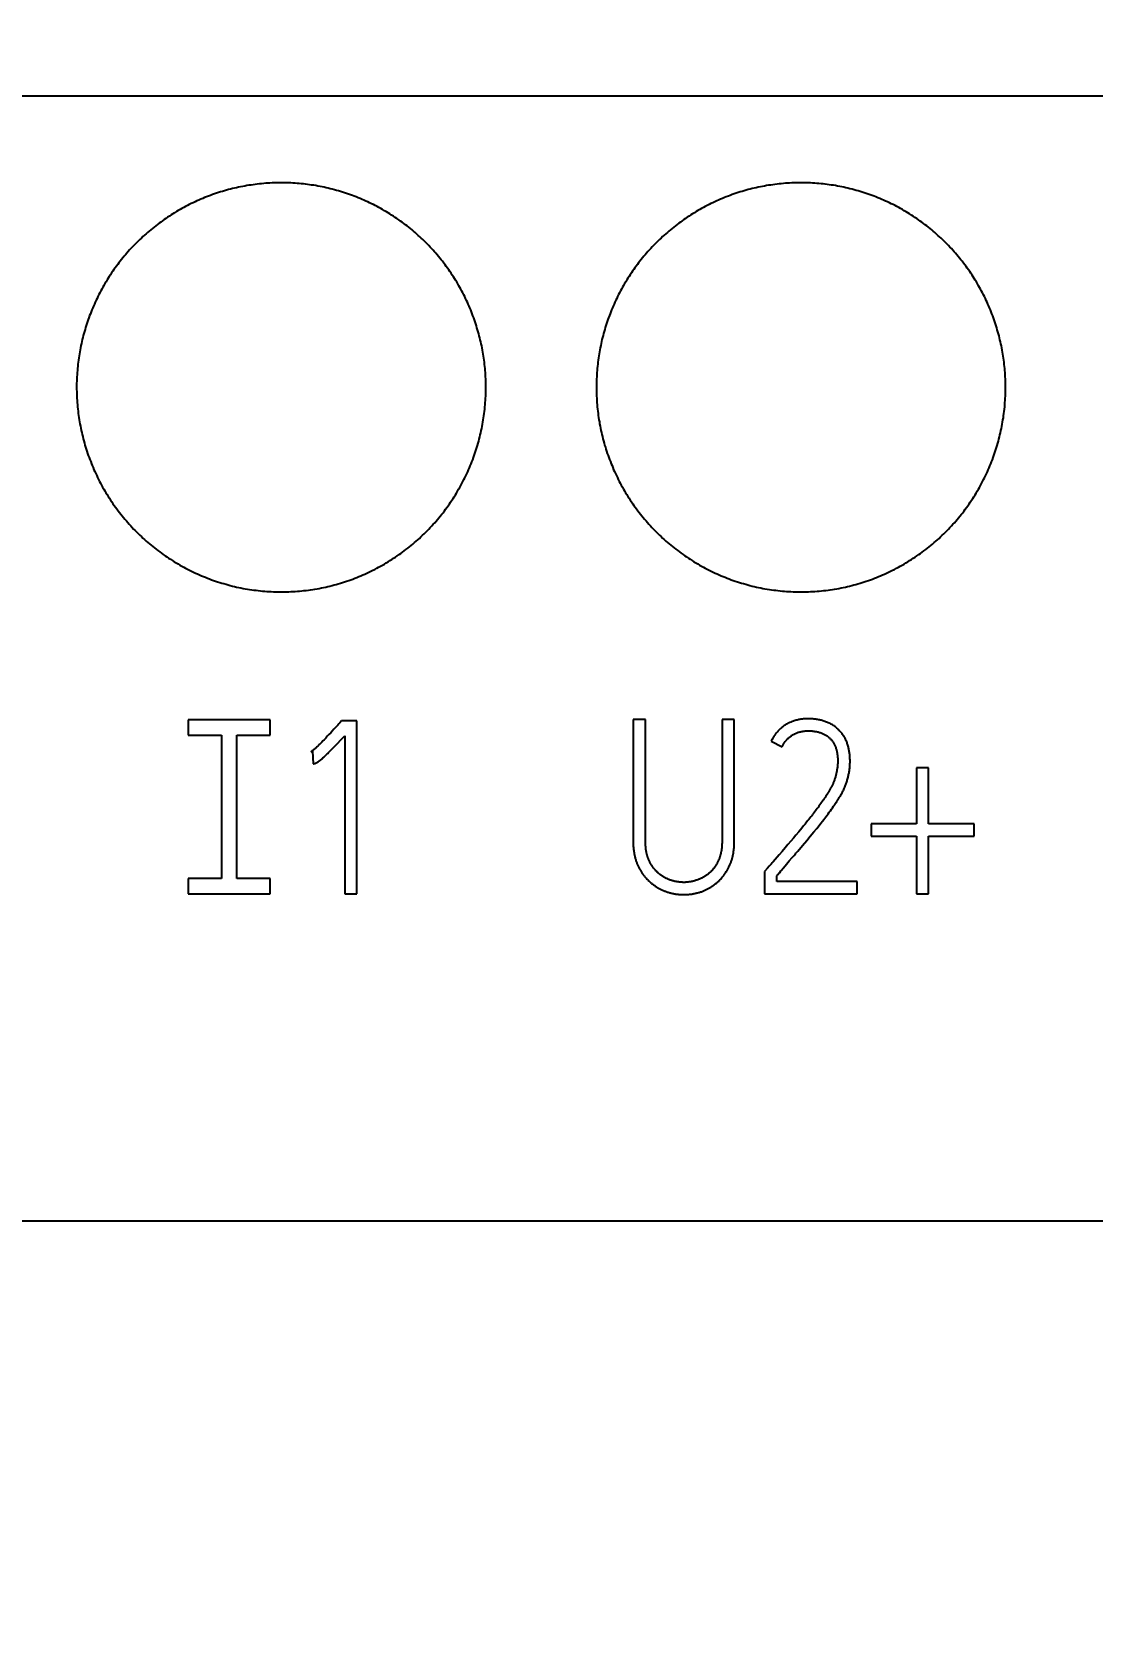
# Model space of a CAD drawing. Extents: x 0 to 420, y 0 to 297.
# Drawn here: x 123.58 to 133.95, y 141.65 to 157.36 of the extents above; entities that cross this region are included whole.
import ezdxf
from ezdxf.enums import TextEntityAlignment as Align

# ---------------------------------------------------------------- set-up
doc = ezdxf.new("R2010")
doc.units = 0
doc.header["$LTSCALE"] = 23.1
for name, color, linetype in [('10000_FRONT', 7, 'CONTINUOUS'), ('10100_DIM_FRONT', 7, 'CONTINUOUS'), ('10500_FRONT_LABELING', 7, 'CONTINUOUS')]:
    doc.layers.add(name, color=color, linetype=linetype)
doc.dimstyles.get("Standard").update_dxf_attribs({"dimtxt": 2.5, "dimasz": 2.5, "dimexe": 1.25, "dimexo": 0.625, "dimtad": 1, "dimcen": 2.5, "dimazin": 3, "dimtfac": 1, "dimtmove": 0, "dimatfit": 3})

# ---------------------------------------------------------------- blocks, each defined once
blk = doc.blocks.new('*D0')
at = {"layer": '10100_DIM_FRONT', "linetype": 'CONTINUOUS'}
for p, q in [((146.308, 151.227), (146.308, 125.93)), ((102.808, 149.69), (102.808, 125.93)), ((102.808, 127.93), (124.558, 127.93)), ((146.308, 127.93), (124.558, 127.93))]:
    blk.add_line(p, q, dxfattribs=at)
for points in [[(106.308, 128.43), (102.808, 127.93), (106.308, 127.43)], [(142.808, 127.43), (146.308, 127.93), (142.808, 128.43)]]:
    blk.add_solid(points, dxfattribs=at)
blk.add_text('43,5', height=3.5, dxfattribs=at).set_placement((120.525, 128.805), (130.275, 128.805), align=Align.FIT)
blk = doc.blocks.new('*D1')
at = {"layer": '10100_DIM_FRONT', "linetype": 'CONTINUOUS'}
for p, q in [((110.808052, 190.739389), (110.808052, 134.086548)), ((146.308052, 190.739389), (146.308052, 134.086548)), ((110.808052, 136.086548), (128.558052, 136.086548)), ((146.308052, 136.086548), (128.558052, 136.086548))]:
    blk.add_line(p, q, dxfattribs=at)
for points in [[(114.308052, 136.586548), (110.808052, 136.086548), (114.308052, 135.586548)], [(142.808052, 135.586548), (146.308052, 136.086548), (142.808052, 136.586548)]]:
    blk.add_solid(points, dxfattribs=at)
blk.add_text('35,5', height=3.5, dxfattribs=at).set_placement((124.727394, 136.961548), (134.227394, 136.961548), align=Align.FIT)

msp = doc.modelspace()

# ---------------------------------------------------------------- linework, layer by layer
at = {"layer": '10000_FRONT', "color": 7, "linetype": 'CONTINUOUS'}
for p, q in [((110.808, 156.74), (146.308, 156.74)), ((146.308, 145.74), (110.808, 145.74))]:
    msp.add_line(p, q, dxfattribs=at)
for points in [[(128.018, 153.89), (128.018, 153.911), (128.018, 153.931), (128.017, 153.952), (128.016, 153.972), (128.015, 153.993), (128.014, 154.013), (128.013, 154.034), (128.011, 154.054), (128.01, 154.074), (128.008, 154.094), (128.005, 154.115), (128.003, 154.135), (128, 154.155), (127.998, 154.175), (127.995, 154.195), (127.991, 154.215), (127.988, 154.235), (127.985, 154.255), (127.981, 154.275), (127.977, 154.295), (127.972, 154.315), (127.968, 154.335), (127.963, 154.355), (127.959, 154.374), (127.954, 154.394), (127.948, 154.414), (127.943, 154.433), (127.937, 154.453), (127.931, 154.473), (127.925, 154.492), (127.919, 154.512), (127.913, 154.531), (127.906, 154.551), (127.899, 154.57), (127.892, 154.589), (127.885, 154.609), (127.877, 154.628), (127.87, 154.647), (127.862, 154.666), (127.854, 154.684), (127.846, 154.703), (127.837, 154.722), (127.829, 154.74), (127.82, 154.759), (127.811, 154.777), (127.802, 154.795), (127.792, 154.813), (127.783, 154.831), (127.773, 154.849), (127.764, 154.867), (127.754, 154.884), (127.743, 154.902), (127.733, 154.92), (127.722, 154.937), (127.712, 154.954), (127.701, 154.971), (127.69, 154.988), (127.678, 155.005), (127.667, 155.022), (127.655, 155.039), (127.643, 155.056), (127.631, 155.072), (127.619, 155.089), (127.607, 155.105), (127.594, 155.122), (127.581, 155.138), (127.569, 155.154), (127.555, 155.17), (127.542, 155.185), (127.529, 155.201), (127.515, 155.216), (127.502, 155.232), (127.488, 155.247), (127.474, 155.262), (127.46, 155.277), (127.446, 155.291), (127.431, 155.306), (127.417, 155.32), (127.402, 155.334), (127.387, 155.348), (127.372, 155.362), (127.357, 155.376), (127.342, 155.389), (127.327, 155.403), (127.311, 155.416), (127.296, 155.429), (127.28, 155.442), (127.264, 155.455), (127.248, 155.468), (127.232, 155.48), (127.216, 155.492), (127.199, 155.504), (127.182, 155.516), (127.166, 155.528), (127.149, 155.54), (127.132, 155.552), (127.115, 155.563), (127.097, 155.574), (127.08, 155.585), (127.062, 155.596), (127.045, 155.607), (127.027, 155.617), (127.009, 155.628), (126.991, 155.638), (126.973, 155.648), (126.955, 155.657), (126.937, 155.667), (126.919, 155.676), (126.9, 155.685), (126.882, 155.694), (126.864, 155.703), (126.845, 155.711), (126.826, 155.72), (126.808, 155.728), (126.789, 155.736), (126.77, 155.744), (126.751, 155.751), (126.732, 155.759), (126.713, 155.766), (126.694, 155.773), (126.674, 155.78), (126.655, 155.786), (126.636, 155.793), (126.616, 155.799), (126.597, 155.805), (126.577, 155.811), (126.557, 155.816), (126.537, 155.822), (126.517, 155.827), (126.497, 155.832), (126.477, 155.837), (126.457, 155.842), (126.437, 155.846), (126.417, 155.85), (126.397, 155.854), (126.376, 155.858), (126.356, 155.862), (126.336, 155.865), (126.315, 155.868), (126.295, 155.871), (126.275, 155.874), (126.254, 155.876), (126.234, 155.879), (126.214, 155.881), (126.193, 155.883), (126.173, 155.884), (126.153, 155.886), (126.132, 155.887), (126.112, 155.888), (126.091, 155.889), (126.071, 155.89), (126.051, 155.89), (126.03, 155.89), (126.01, 155.89), (125.989, 155.89), (125.969, 155.89), (125.948, 155.889), (125.928, 155.888), (125.907, 155.887), (125.887, 155.886), (125.866, 155.885), (125.846, 155.883), (125.825, 155.881), (125.805, 155.879), (125.784, 155.877), (125.764, 155.874), (125.743, 155.871), (125.723, 155.868), (125.702, 155.865), (125.682, 155.862), (125.662, 155.858), (125.642, 155.855), (125.621, 155.851), (125.601, 155.846), (125.581, 155.842), (125.561, 155.838), (125.541, 155.833), (125.522, 155.828), (125.502, 155.823), (125.482, 155.817), (125.463, 155.812), (125.443, 155.806), (125.423, 155.8), (125.404, 155.794), (125.385, 155.787), (125.365, 155.781), (125.346, 155.774), (125.327, 155.767), (125.308, 155.76), (125.288, 155.753), (125.269, 155.745), (125.25, 155.737), (125.231, 155.729), (125.213, 155.721), (125.194, 155.713), (125.175, 155.704), (125.156, 155.695), (125.138, 155.686), (125.119, 155.677)], [(133.098, 153.89), (133.098, 153.911), (133.098, 153.931), (133.097, 153.952), (133.096, 153.972), (133.095, 153.993), (133.094, 154.013), (133.093, 154.034), (133.091, 154.054), (133.09, 154.074), (133.088, 154.094), (133.085, 154.115), (133.083, 154.135), (133.08, 154.155), (133.078, 154.175), (133.075, 154.195), (133.071, 154.215), (133.068, 154.235), (133.065, 154.255), (133.061, 154.275), (133.057, 154.295), (133.052, 154.315), (133.048, 154.335), (133.043, 154.355), (133.039, 154.374), (133.034, 154.394), (133.028, 154.414), (133.023, 154.433), (133.017, 154.453), (133.011, 154.473), (133.005, 154.492), (132.999, 154.512), (132.993, 154.531), (132.986, 154.551), (132.979, 154.57), (132.972, 154.589), (132.965, 154.609), (132.957, 154.628), (132.95, 154.647), (132.942, 154.666), (132.934, 154.684), (132.926, 154.703), (132.917, 154.722), (132.909, 154.74), (132.9, 154.759), (132.891, 154.777), (132.882, 154.795), (132.872, 154.813), (132.863, 154.831), (132.853, 154.849), (132.844, 154.867), (132.834, 154.884), (132.823, 154.902), (132.813, 154.92), (132.802, 154.937), (132.792, 154.954), (132.781, 154.971), (132.77, 154.988), (132.758, 155.005), (132.747, 155.022), (132.735, 155.039), (132.723, 155.056), (132.711, 155.072), (132.699, 155.089), (132.687, 155.105), (132.674, 155.122), (132.661, 155.138), (132.649, 155.154), (132.635, 155.17), (132.622, 155.185), (132.609, 155.201), (132.595, 155.216), (132.582, 155.232), (132.568, 155.247), (132.554, 155.262), (132.54, 155.277), (132.526, 155.291), (132.511, 155.306), (132.497, 155.32), (132.482, 155.334), (132.467, 155.348), (132.452, 155.362), (132.437, 155.376), (132.422, 155.389), (132.407, 155.403), (132.391, 155.416), (132.376, 155.429), (132.36, 155.442), (132.344, 155.455), (132.328, 155.468), (132.312, 155.48), (132.296, 155.492), (132.279, 155.504), (132.262, 155.516), (132.246, 155.528), (132.229, 155.54), (132.212, 155.552), (132.195, 155.563), (132.177, 155.574), (132.16, 155.585), (132.142, 155.596), (132.125, 155.607), (132.107, 155.617), (132.089, 155.628), (132.071, 155.638), (132.053, 155.648), (132.035, 155.657), (132.017, 155.667), (131.999, 155.676), (131.98, 155.685), (131.962, 155.694), (131.944, 155.703), (131.925, 155.711), (131.906, 155.72), (131.888, 155.728), (131.869, 155.736), (131.85, 155.744), (131.831, 155.751), (131.812, 155.759), (131.793, 155.766), (131.774, 155.773), (131.754, 155.78), (131.735, 155.786), (131.716, 155.793), (131.696, 155.799), (131.677, 155.805), (131.657, 155.811), (131.637, 155.816), (131.617, 155.822), (131.597, 155.827), (131.577, 155.832), (131.557, 155.837), (131.537, 155.842), (131.517, 155.846), (131.497, 155.85), (131.477, 155.854), (131.456, 155.858), (131.436, 155.862), (131.416, 155.865), (131.395, 155.868), (131.375, 155.871), (131.355, 155.874), (131.334, 155.876), (131.314, 155.879), (131.294, 155.881), (131.273, 155.883), (131.253, 155.884), (131.233, 155.886), (131.212, 155.887), (131.192, 155.888), (131.171, 155.889), (131.151, 155.89), (131.131, 155.89), (131.11, 155.89), (131.09, 155.89), (131.069, 155.89), (131.049, 155.89), (131.028, 155.889), (131.008, 155.888), (130.987, 155.887), (130.967, 155.886), (130.946, 155.885), (130.926, 155.883), (130.905, 155.881), (130.885, 155.879), (130.864, 155.877), (130.844, 155.874), (130.823, 155.871), (130.803, 155.868), (130.782, 155.865), (130.762, 155.862), (130.742, 155.858), (130.722, 155.855), (130.701, 155.851), (130.681, 155.846), (130.661, 155.842), (130.641, 155.838), (130.621, 155.833), (130.602, 155.828), (130.582, 155.823), (130.562, 155.817), (130.543, 155.812), (130.523, 155.806), (130.503, 155.8), (130.484, 155.794), (130.465, 155.787), (130.445, 155.781), (130.426, 155.774), (130.407, 155.767), (130.388, 155.76), (130.368, 155.753), (130.349, 155.745), (130.33, 155.737), (130.311, 155.729), (130.293, 155.721), (130.274, 155.713), (130.255, 155.704), (130.236, 155.695), (130.218, 155.686), (130.199, 155.677)], [(125.119, 155.677), (125.101, 155.668), (125.083, 155.658), (125.064, 155.648), (125.046, 155.638), (125.029, 155.628), (125.011, 155.618), (124.993, 155.608), (124.976, 155.597), (124.958, 155.586), (124.941, 155.576), (124.924, 155.564), (124.907, 155.553), (124.89, 155.542), (124.873, 155.53), (124.856, 155.518), (124.84, 155.506), (124.823, 155.494), (124.807, 155.482), (124.791, 155.47), (124.775, 155.457), (124.759, 155.444), (124.743, 155.431), (124.727, 155.418), (124.712, 155.405), (124.697, 155.392), (124.681, 155.378), (124.666, 155.364), (124.651, 155.35), (124.636, 155.336), (124.621, 155.322), (124.607, 155.307), (124.592, 155.293), (124.578, 155.278), (124.563, 155.263), (124.549, 155.248), (124.536, 155.233), (124.522, 155.217), (124.508, 155.202), (124.495, 155.187), (124.482, 155.171), (124.469, 155.155), (124.456, 155.139), (124.443, 155.123), (124.431, 155.107), (124.419, 155.091), (124.406, 155.075), (124.394, 155.058), (124.383, 155.042), (124.371, 155.025), (124.36, 155.008), (124.348, 154.991), (124.337, 154.974), (124.326, 154.957), (124.315, 154.94), (124.305, 154.922), (124.294, 154.905), (124.284, 154.887), (124.274, 154.869), (124.264, 154.851), (124.254, 154.833), (124.245, 154.815), (124.235, 154.797), (124.226, 154.779), (124.217, 154.76), (124.208, 154.742), (124.2, 154.723), (124.191, 154.704), (124.183, 154.685), (124.175, 154.667), (124.167, 154.648), (124.159, 154.629), (124.152, 154.61), (124.145, 154.591), (124.138, 154.571), (124.131, 154.552), (124.124, 154.533), (124.118, 154.514), (124.111, 154.494), (124.105, 154.475), (124.1, 154.456), (124.094, 154.436), (124.089, 154.416), (124.083, 154.397), (124.078, 154.377), (124.073, 154.357), (124.069, 154.338), (124.064, 154.318), (124.06, 154.298), (124.056, 154.278), (124.052, 154.258), (124.048, 154.238), (124.045, 154.218), (124.042, 154.197), (124.039, 154.177), (124.036, 154.157), (124.033, 154.137), (124.031, 154.116), (124.029, 154.096), (124.027, 154.075), (124.025, 154.055), (124.023, 154.034), (124.022, 154.014), (124.021, 153.993), (124.02, 153.973), (124.019, 153.952), (124.018, 153.932), (124.018, 153.911), (124.018, 153.89)], [(130.199, 155.677), (130.181, 155.668), (130.163, 155.658), (130.144, 155.648), (130.126, 155.638), (130.109, 155.628), (130.091, 155.618), (130.073, 155.608), (130.056, 155.597), (130.038, 155.586), (130.021, 155.576), (130.004, 155.564), (129.987, 155.553), (129.97, 155.542), (129.953, 155.53), (129.936, 155.518), (129.92, 155.506), (129.903, 155.494), (129.887, 155.482), (129.871, 155.47), (129.855, 155.457), (129.839, 155.444), (129.823, 155.431), (129.807, 155.418), (129.792, 155.405), (129.777, 155.392), (129.761, 155.378), (129.746, 155.364), (129.731, 155.35), (129.716, 155.336), (129.701, 155.322), (129.687, 155.307), (129.672, 155.293), (129.658, 155.278), (129.643, 155.263), (129.629, 155.248), (129.616, 155.233), (129.602, 155.217), (129.588, 155.202), (129.575, 155.187), (129.562, 155.171), (129.549, 155.155), (129.536, 155.139), (129.523, 155.123), (129.511, 155.107), (129.499, 155.091), (129.486, 155.075), (129.474, 155.058), (129.463, 155.042), (129.451, 155.025), (129.44, 155.008), (129.428, 154.991), (129.417, 154.974), (129.406, 154.957), (129.395, 154.94), (129.385, 154.922), (129.374, 154.905), (129.364, 154.887), (129.354, 154.869), (129.344, 154.851), (129.334, 154.833), (129.325, 154.815), (129.315, 154.797), (129.306, 154.779), (129.297, 154.76), (129.288, 154.742), (129.28, 154.723), (129.271, 154.704), (129.263, 154.685), (129.255, 154.667), (129.247, 154.648), (129.239, 154.629), (129.232, 154.61), (129.225, 154.591), (129.218, 154.571), (129.211, 154.552), (129.204, 154.533), (129.198, 154.514), (129.191, 154.494), (129.185, 154.475), (129.18, 154.456), (129.174, 154.436), (129.169, 154.416), (129.163, 154.397), (129.158, 154.377), (129.153, 154.357), (129.149, 154.338), (129.144, 154.318), (129.14, 154.298), (129.136, 154.278), (129.132, 154.258), (129.128, 154.238), (129.125, 154.218), (129.122, 154.197), (129.119, 154.177), (129.116, 154.157), (129.113, 154.137), (129.111, 154.116), (129.109, 154.096), (129.107, 154.075), (129.105, 154.055), (129.103, 154.034), (129.102, 154.014), (129.101, 153.993), (129.1, 153.973), (129.099, 153.952), (129.098, 153.932), (129.098, 153.911), (129.098, 153.89)], [(124.018, 153.89), (124.018, 153.869), (124.019, 153.848), (124.019, 153.826), (124.02, 153.805), (124.021, 153.784), (124.022, 153.763), (124.024, 153.741), (124.025, 153.72), (124.027, 153.699), (124.029, 153.678), (124.032, 153.657), (124.034, 153.636), (124.037, 153.615), (124.04, 153.594), (124.043, 153.573), (124.047, 153.552), (124.05, 153.532), (124.054, 153.511), (124.059, 153.49), (124.063, 153.469), (124.067, 153.449), (124.072, 153.428), (124.077, 153.408), (124.082, 153.387), (124.088, 153.367), (124.094, 153.346), (124.099, 153.326), (124.106, 153.305), (124.112, 153.285), (124.118, 153.265), (124.125, 153.244), (124.132, 153.224), (124.14, 153.204), (124.147, 153.184), (124.155, 153.164), (124.162, 153.144), (124.171, 153.125), (124.179, 153.105), (124.187, 153.085), (124.196, 153.066), (124.205, 153.047), (124.214, 153.028), (124.223, 153.009), (124.232, 152.99), (124.242, 152.971), (124.252, 152.952), (124.262, 152.933), (124.272, 152.915), (124.283, 152.896), (124.293, 152.878), (124.304, 152.86), (124.315, 152.842), (124.326, 152.824), (124.338, 152.806), (124.349, 152.788), (124.361, 152.771), (124.373, 152.753), (124.385, 152.736), (124.397, 152.718), (124.41, 152.701), (124.423, 152.684), (124.436, 152.667), (124.449, 152.65), (124.462, 152.633), (124.476, 152.617), (124.49, 152.6), (124.504, 152.584), (124.518, 152.568), (124.532, 152.552), (124.546, 152.536), (124.561, 152.521), (124.575, 152.505), (124.59, 152.49), (124.605, 152.475), (124.62, 152.46), (124.635, 152.445), (124.651, 152.431), (124.666, 152.416), (124.682, 152.402), (124.698, 152.388), (124.714, 152.374), (124.73, 152.36), (124.746, 152.347), (124.763, 152.333), (124.779, 152.32), (124.796, 152.307), (124.813, 152.294), (124.83, 152.282), (124.847, 152.269), (124.865, 152.257), (124.882, 152.244), (124.9, 152.232), (124.917, 152.22), (124.935, 152.209), (124.954, 152.197), (124.972, 152.186), (124.99, 152.175), (125.009, 152.164), (125.027, 152.153), (125.046, 152.143), (125.065, 152.132), (125.083, 152.122), (125.102, 152.112), (125.121, 152.103), (125.14, 152.093), (125.16, 152.084), (125.179, 152.075), (125.198, 152.066), (125.218, 152.058), (125.237, 152.049), (125.257, 152.041), (125.276, 152.033), (125.296, 152.025), (125.316, 152.018), (125.336, 152.01), (125.356, 152.003), (125.376, 151.996), (125.396, 151.989), (125.417, 151.983), (125.437, 151.977), (125.457, 151.971), (125.478, 151.965), (125.499, 151.959), (125.519, 151.954), (125.54, 151.948), (125.561, 151.943), (125.582, 151.938), (125.603, 151.934), (125.624, 151.93), (125.645, 151.925), (125.666, 151.922), (125.687, 151.918), (125.709, 151.914), (125.73, 151.911), (125.751, 151.908), (125.772, 151.906), (125.793, 151.903), (125.814, 151.901), (125.836, 151.899), (125.857, 151.897), (125.878, 151.895), (125.899, 151.894), (125.92, 151.893), (125.942, 151.892), (125.963, 151.891), (125.984, 151.891), (126.005, 151.89), (126.027, 151.89), (126.048, 151.891), (126.069, 151.891), (126.091, 151.892), (126.112, 151.893), (126.133, 151.894), (126.155, 151.895), (126.176, 151.897), (126.197, 151.898), (126.219, 151.9), (126.24, 151.903), (126.262, 151.905), (126.283, 151.908), (126.304, 151.911), (126.326, 151.914), (126.347, 151.918), (126.368, 151.921), (126.389, 151.925), (126.41, 151.929), (126.431, 151.933), (126.452, 151.938), (126.472, 151.943), (126.493, 151.948), (126.514, 151.953), (126.534, 151.958), (126.555, 151.964), (126.575, 151.97), (126.596, 151.976), (126.616, 151.982), (126.636, 151.988), (126.656, 151.995), (126.677, 152.002), (126.697, 152.009), (126.717, 152.016), (126.736, 152.024), (126.756, 152.032), (126.776, 152.04), (126.796, 152.048), (126.816, 152.056), (126.835, 152.065), (126.855, 152.074), (126.874, 152.083), (126.893, 152.092), (126.913, 152.102), (126.932, 152.111), (126.951, 152.121), (126.97, 152.131), (126.989, 152.142), (127.007, 152.152), (127.026, 152.163), (127.044, 152.174), (127.062, 152.185)], [(127.062, 152.185), (127.08, 152.196), (127.098, 152.207), (127.116, 152.219), (127.134, 152.231), (127.151, 152.243), (127.169, 152.255), (127.186, 152.267), (127.203, 152.279), (127.22, 152.292), (127.237, 152.305), (127.254, 152.318), (127.271, 152.331), (127.287, 152.345), (127.304, 152.358), (127.32, 152.372), (127.336, 152.386), (127.352, 152.4), (127.368, 152.414), (127.383, 152.429), (127.399, 152.444), (127.414, 152.458), (127.43, 152.473), (127.445, 152.489), (127.46, 152.504), (127.474, 152.52), (127.489, 152.535), (127.503, 152.551), (127.518, 152.567), (127.532, 152.583), (127.545, 152.599), (127.559, 152.616), (127.572, 152.632), (127.586, 152.649), (127.599, 152.665), (127.612, 152.682), (127.624, 152.699), (127.637, 152.716), (127.649, 152.733), (127.661, 152.751), (127.673, 152.768), (127.685, 152.786), (127.697, 152.803), (127.708, 152.821), (127.72, 152.839), (127.731, 152.857), (127.741, 152.875), (127.752, 152.894), (127.763, 152.912), (127.773, 152.931), (127.783, 152.95), (127.793, 152.969), (127.803, 152.988), (127.812, 153.007), (127.822, 153.026), (127.831, 153.045), (127.84, 153.065), (127.848, 153.084), (127.857, 153.104), (127.865, 153.124), (127.873, 153.143), (127.881, 153.163), (127.889, 153.183), (127.896, 153.203), (127.903, 153.223), (127.91, 153.243), (127.917, 153.263), (127.924, 153.283), (127.93, 153.303), (127.936, 153.323), (127.942, 153.344), (127.948, 153.364), (127.953, 153.384), (127.958, 153.405), (127.963, 153.425), (127.968, 153.446), (127.973, 153.467), (127.977, 153.487), (127.981, 153.508), (127.985, 153.529), (127.989, 153.55), (127.992, 153.571), (127.996, 153.592), (127.999, 153.613), (128.002, 153.634), (128.004, 153.655), (128.007, 153.677), (128.009, 153.698), (128.011, 153.719), (128.012, 153.741), (128.014, 153.762), (128.015, 153.783), (128.016, 153.805), (128.017, 153.826), (128.018, 153.848), (128.018, 153.869), (128.018, 153.89)], [(129.098, 153.89), (129.098, 153.869), (129.099, 153.848), (129.099, 153.826), (129.1, 153.805), (129.101, 153.784), (129.102, 153.763), (129.104, 153.741), (129.105, 153.72), (129.107, 153.699), (129.109, 153.678), (129.112, 153.657), (129.114, 153.636), (129.117, 153.615), (129.12, 153.594), (129.123, 153.573), (129.127, 153.552), (129.13, 153.532), (129.134, 153.511), (129.139, 153.49), (129.143, 153.469), (129.147, 153.449), (129.152, 153.428), (129.157, 153.408), (129.162, 153.387), (129.168, 153.367), (129.174, 153.346), (129.179, 153.326), (129.186, 153.305), (129.192, 153.285), (129.198, 153.265), (129.205, 153.244), (129.212, 153.224), (129.22, 153.204), (129.227, 153.184), (129.235, 153.164), (129.242, 153.144), (129.251, 153.125), (129.259, 153.105), (129.267, 153.085), (129.276, 153.066), (129.285, 153.047), (129.294, 153.028), (129.303, 153.009), (129.312, 152.99), (129.322, 152.971), (129.332, 152.952), (129.342, 152.933), (129.352, 152.915), (129.363, 152.896), (129.373, 152.878), (129.384, 152.86), (129.395, 152.842), (129.406, 152.824), (129.418, 152.806), (129.429, 152.788), (129.441, 152.771), (129.453, 152.753), (129.465, 152.736), (129.477, 152.718), (129.49, 152.701), (129.503, 152.684), (129.516, 152.667), (129.529, 152.65), (129.542, 152.633), (129.556, 152.617), (129.57, 152.6), (129.584, 152.584), (129.598, 152.568), (129.612, 152.552), (129.626, 152.536), (129.641, 152.521), (129.655, 152.505), (129.67, 152.49), (129.685, 152.475), (129.7, 152.46), (129.715, 152.445), (129.731, 152.431), (129.746, 152.416), (129.762, 152.402), (129.778, 152.388), (129.794, 152.374), (129.81, 152.36), (129.826, 152.347), (129.843, 152.333), (129.859, 152.32), (129.876, 152.307), (129.893, 152.294), (129.91, 152.282), (129.927, 152.269), (129.945, 152.257), (129.962, 152.244), (129.98, 152.232), (129.997, 152.22), (130.015, 152.209), (130.034, 152.197), (130.052, 152.186), (130.07, 152.175), (130.089, 152.164), (130.107, 152.153), (130.126, 152.143), (130.145, 152.132), (130.163, 152.122), (130.182, 152.112), (130.201, 152.103), (130.22, 152.093), (130.24, 152.084), (130.259, 152.075), (130.278, 152.066), (130.298, 152.058), (130.317, 152.049), (130.337, 152.041), (130.356, 152.033), (130.376, 152.025), (130.396, 152.018), (130.416, 152.01), (130.436, 152.003), (130.456, 151.996), (130.476, 151.989), (130.497, 151.983), (130.517, 151.977), (130.537, 151.971), (130.558, 151.965), (130.579, 151.959), (130.599, 151.954), (130.62, 151.948), (130.641, 151.943), (130.662, 151.938), (130.683, 151.934), (130.704, 151.93), (130.725, 151.925), (130.746, 151.922), (130.767, 151.918), (130.789, 151.914), (130.81, 151.911), (130.831, 151.908), (130.852, 151.906), (130.873, 151.903), (130.894, 151.901), (130.916, 151.899), (130.937, 151.897), (130.958, 151.895), (130.979, 151.894), (131, 151.893), (131.022, 151.892), (131.043, 151.891), (131.064, 151.891), (131.085, 151.89), (131.107, 151.89), (131.128, 151.891), (131.149, 151.891), (131.171, 151.892), (131.192, 151.893), (131.213, 151.894), (131.235, 151.895), (131.256, 151.897), (131.277, 151.898), (131.299, 151.9), (131.32, 151.903), (131.342, 151.905), (131.363, 151.908), (131.384, 151.911), (131.406, 151.914), (131.427, 151.918), (131.448, 151.921), (131.469, 151.925), (131.49, 151.929), (131.511, 151.933), (131.532, 151.938), (131.552, 151.943), (131.573, 151.948), (131.594, 151.953), (131.614, 151.958), (131.635, 151.964), (131.655, 151.97), (131.676, 151.976), (131.696, 151.982), (131.716, 151.988), (131.736, 151.995), (131.757, 152.002), (131.777, 152.009), (131.797, 152.016), (131.816, 152.024), (131.836, 152.032), (131.856, 152.04), (131.876, 152.048), (131.896, 152.056), (131.915, 152.065), (131.935, 152.074), (131.954, 152.083), (131.973, 152.092), (131.993, 152.102), (132.012, 152.111), (132.031, 152.121), (132.05, 152.131), (132.069, 152.142), (132.087, 152.152), (132.106, 152.163), (132.124, 152.174), (132.142, 152.185)], [(132.142, 152.185), (132.16, 152.196), (132.178, 152.207), (132.196, 152.219), (132.214, 152.231), (132.231, 152.243), (132.249, 152.255), (132.266, 152.267), (132.283, 152.279), (132.3, 152.292), (132.317, 152.305), (132.334, 152.318), (132.351, 152.331), (132.367, 152.345), (132.384, 152.358), (132.4, 152.372), (132.416, 152.386), (132.432, 152.4), (132.448, 152.414), (132.463, 152.429), (132.479, 152.444), (132.494, 152.458), (132.51, 152.473), (132.525, 152.489), (132.54, 152.504), (132.554, 152.52), (132.569, 152.535), (132.583, 152.551), (132.598, 152.567), (132.612, 152.583), (132.625, 152.599), (132.639, 152.616), (132.652, 152.632), (132.666, 152.649), (132.679, 152.665), (132.692, 152.682), (132.704, 152.699), (132.717, 152.716), (132.729, 152.733), (132.741, 152.751), (132.753, 152.768), (132.765, 152.786), (132.777, 152.803), (132.788, 152.821), (132.8, 152.839), (132.811, 152.857), (132.821, 152.875), (132.832, 152.894), (132.843, 152.912), (132.853, 152.931), (132.863, 152.95), (132.873, 152.969), (132.883, 152.988), (132.892, 153.007), (132.902, 153.026), (132.911, 153.045), (132.92, 153.065), (132.928, 153.084), (132.937, 153.104), (132.945, 153.124), (132.953, 153.143), (132.961, 153.163), (132.969, 153.183), (132.976, 153.203), (132.983, 153.223), (132.99, 153.243), (132.997, 153.263), (133.004, 153.283), (133.01, 153.303), (133.016, 153.323), (133.022, 153.344), (133.028, 153.364), (133.033, 153.384), (133.038, 153.405), (133.043, 153.425), (133.048, 153.446), (133.053, 153.467), (133.057, 153.487), (133.061, 153.508), (133.065, 153.529), (133.069, 153.55), (133.072, 153.571), (133.076, 153.592), (133.079, 153.613), (133.082, 153.634), (133.084, 153.655), (133.087, 153.677), (133.089, 153.698), (133.091, 153.719), (133.092, 153.741), (133.094, 153.762), (133.095, 153.783), (133.096, 153.805), (133.097, 153.826), (133.098, 153.848), (133.098, 153.869), (133.098, 153.89)]]:
    msp.add_lwpolyline(points, dxfattribs=at)
at = {"layer": '10500_FRONT_LABELING', "color": 7, "linetype": 'CONTINUOUS'}
for p, q in [((125.108, 150.64), (125.108, 150.49)), ((125.908, 150.64), (125.108, 150.64)), ((125.908, 150.49), (125.908, 150.64)), ((126.608, 150.631), (126.591, 150.612)), ((126.756, 150.631), (126.608, 150.631)), ((126.756, 148.938), (126.756, 150.631)), ((129.458, 150.643), (129.458, 149.445)), ((129.578, 150.643), (129.458, 150.643)), ((129.578, 149.445), (129.578, 150.643)), ((130.326, 150.643), (130.326, 149.445)), ((130.446, 150.643), (130.326, 150.643)), ((130.446, 149.445), (130.446, 150.643)), ((125.108, 150.49), (125.433, 150.49)), ((125.433, 150.49), (125.433, 149.09)), ((125.583, 149.09), (125.583, 150.49)), ((125.583, 150.49), (125.908, 150.49)), ((126.425, 150.433), (126.414, 150.422)), ((126.436, 150.444), (126.425, 150.433)), ((126.452, 150.461), (126.436, 150.444)), ((126.468, 150.479), (126.452, 150.461)), ((126.484, 150.496), (126.468, 150.479)), ((126.501, 150.513), (126.484, 150.496)), ((126.517, 150.53), (126.501, 150.513)), ((126.533, 150.548), (126.517, 150.53)), ((126.547, 150.388), (126.57, 150.412)), ((126.57, 150.412), (126.596, 150.44)), ((126.596, 150.44), (126.638, 150.485)), ((126.638, 150.485), (126.638, 148.938)), ((130.807, 150.431), (130.913, 150.376)), ((126.308, 150.327), (126.322, 150.332)), ((126.322, 150.332), (126.329, 150.211)), ((126.448, 150.289), (126.456, 150.297)), ((126.456, 150.297), (126.464, 150.304)), ((126.464, 150.304), (126.472, 150.312)), ((126.472, 150.312), (126.48, 150.32)), ((126.48, 150.32), (126.492, 150.332)), ((126.492, 150.332), (126.504, 150.344)), ((126.504, 150.344), (126.516, 150.356)), ((126.516, 150.356), (126.531, 150.371)), ((126.531, 150.371), (126.547, 150.388)), ((132.226, 150.169), (132.226, 149.622)), ((132.344, 150.169), (132.226, 150.169)), ((132.344, 149.622), (132.344, 150.169)), ((131.266, 149.784), (131.257, 149.772)), ((131.274, 149.797), (131.266, 149.784)), ((131.283, 149.809), (131.274, 149.797)), ((131.292, 149.821), (131.283, 149.809)), ((131.3, 149.833), (131.292, 149.821)), ((131.309, 149.845), (131.3, 149.833)), ((131.317, 149.858), (131.309, 149.845)), ((131.325, 149.87), (131.317, 149.858)), ((131.334, 149.882), (131.325, 149.87)), ((131.342, 149.895), (131.334, 149.882)), ((131.35, 149.907), (131.342, 149.895)), ((131.396, 149.766), (131.407, 149.78)), ((131.407, 149.78), (131.417, 149.795)), ((131.417, 149.795), (131.428, 149.81)), ((131.138, 149.62), (131.124, 149.603)), ((131.152, 149.638), (131.138, 149.62)), ((131.166, 149.655), (131.152, 149.638)), ((131.176, 149.666), (131.166, 149.655)), ((131.185, 149.678), (131.176, 149.666)), ((131.194, 149.69), (131.185, 149.678)), ((131.203, 149.701), (131.194, 149.69)), ((131.212, 149.713), (131.203, 149.701)), ((131.221, 149.725), (131.212, 149.713)), ((131.23, 149.737), (131.221, 149.725)), ((131.239, 149.749), (131.23, 149.737)), ((131.248, 149.761), (131.239, 149.749)), ((131.257, 149.772), (131.248, 149.761)), ((131.275, 149.607), (131.292, 149.629)), ((131.292, 149.629), (131.309, 149.65)), ((131.309, 149.65), (131.32, 149.664)), ((131.32, 149.664), (131.331, 149.678)), ((131.331, 149.678), (131.342, 149.693)), ((131.342, 149.693), (131.353, 149.707)), ((131.353, 149.707), (131.364, 149.722)), ((131.364, 149.722), (131.375, 149.736)), ((131.375, 149.736), (131.386, 149.751)), ((131.386, 149.751), (131.396, 149.766)), ((131.783, 149.622), (131.783, 149.502)), ((132.226, 149.622), (131.783, 149.622)), ((132.792, 149.622), (132.344, 149.622)), ((132.792, 149.502), (132.792, 149.622)), ((131.024, 149.484), (131, 149.455)), ((131.048, 149.512), (131.024, 149.484)), ((131.076, 149.546), (131.048, 149.512)), ((131.105, 149.58), (131.076, 149.546)), ((131.124, 149.603), (131.105, 149.58)), ((131.154, 149.461), (131.189, 149.502)), ((131.189, 149.502), (131.224, 149.544)), ((131.224, 149.544), (131.252, 149.579)), ((131.252, 149.579), (131.275, 149.607)), ((131.783, 149.502), (132.226, 149.502)), ((132.226, 149.502), (132.226, 148.94)), ((132.344, 148.94), (132.344, 149.502)), ((132.344, 149.502), (132.792, 149.502)), ((130.913, 149.354), (130.884, 149.32)), ((130.942, 149.387), (130.913, 149.354)), ((130.971, 149.421), (130.942, 149.387)), ((131, 149.455), (130.971, 149.421)), ((131.013, 149.295), (131.031, 149.315)), ((131.113, 149.412), (131.154, 149.461)), ((130.772, 149.191), (130.743, 149.157)), ((130.743, 149.157), (130.743, 148.94)), ((130.816, 149.241), (130.806, 149.23)), ((130.825, 149.252), (130.816, 149.241)), ((130.908, 149.17), (130.925, 149.191)), ((130.925, 149.191), (130.943, 149.212)), ((130.943, 149.212), (130.984, 149.26)), ((130.984, 149.26), (131.013, 149.295)), ((125.108, 149.09), (125.108, 148.94)), ((125.433, 149.09), (125.108, 149.09)), ((125.908, 149.09), (125.583, 149.09)), ((125.908, 148.94), (125.908, 149.09)), ((130.861, 149.058), (130.861, 149.115)), ((131.648, 149.058), (130.861, 149.058)), ((131.648, 148.94), (131.648, 149.058)), ((125.108, 148.94), (125.908, 148.94)), ((126.638, 148.938), (126.756, 148.938)), ((130.743, 148.94), (131.648, 148.94)), ((132.226, 148.94), (132.344, 148.94))]:
    msp.add_line(p, q, dxfattribs=at)
for points in [[(126.581, 150.6), (126.57, 150.589), (126.533, 150.548)], [(126.591, 150.612), (126.586, 150.606), (126.581, 150.6)], [(131.373, 150.607), (131.365, 150.611), (131.356, 150.615), (131.348, 150.618), (131.339, 150.621), (131.331, 150.624), (131.322, 150.627), (131.313, 150.63), (131.304, 150.632), (131.296, 150.635), (131.287, 150.637), (131.278, 150.639), (131.269, 150.641), (131.26, 150.643), (131.251, 150.644), (131.242, 150.645), (131.233, 150.646), (131.224, 150.647), (131.215, 150.648), (131.205, 150.649), (131.196, 150.649), (131.187, 150.65), (131.178, 150.65), (131.169, 150.65), (131.16, 150.65), (131.15, 150.65), (131.141, 150.649), (131.132, 150.649), (131.123, 150.648), (131.114, 150.647), (131.105, 150.646), (131.096, 150.645), (131.087, 150.644), (131.078, 150.642), (131.069, 150.64), (131.06, 150.638), (131.051, 150.636), (131.042, 150.634), (131.033, 150.631), (131.024, 150.628), (131.016, 150.625), (131.007, 150.622), (130.999, 150.618), (130.99, 150.615), (130.982, 150.611), (130.974, 150.607), (130.966, 150.602), (130.958, 150.598), (130.95, 150.593), (130.942, 150.588), (130.935, 150.583), (130.927, 150.578), (130.92, 150.572), (130.913, 150.567), (130.906, 150.561), (130.899, 150.555), (130.892, 150.549), (130.885, 150.542), (130.879, 150.536), (130.873, 150.529), (130.867, 150.522), (130.861, 150.516), (130.855, 150.508), (130.849, 150.501), (130.844, 150.494), (130.838, 150.486), (130.833, 150.479), (130.828, 150.471), (130.824, 150.463), (130.819, 150.455), (130.815, 150.447), (130.811, 150.439), (130.807, 150.431)], [(131.428, 149.81), (131.433, 149.818), (131.438, 149.825), (131.443, 149.833), (131.448, 149.84), (131.453, 149.848), (131.458, 149.856), (131.463, 149.863), (131.467, 149.871), (131.472, 149.879), (131.477, 149.887), (131.482, 149.894), (131.486, 149.902), (131.491, 149.91), (131.495, 149.918), (131.499, 149.926), (131.503, 149.934), (131.508, 149.942), (131.512, 149.95), (131.516, 149.958), (131.519, 149.967), (131.523, 149.975), (131.527, 149.983), (131.53, 149.991), (131.533, 150), (131.537, 150.008), (131.54, 150.017), (131.543, 150.025), (131.546, 150.034), (131.549, 150.042), (131.551, 150.051), (131.554, 150.06), (131.556, 150.069), (131.558, 150.078), (131.56, 150.087), (131.562, 150.095), (131.564, 150.104), (131.566, 150.113), (131.568, 150.122), (131.569, 150.131), (131.571, 150.14), (131.572, 150.149), (131.573, 150.158), (131.574, 150.167), (131.575, 150.176), (131.576, 150.185), (131.576, 150.194), (131.577, 150.203), (131.577, 150.212), (131.578, 150.221), (131.578, 150.23), (131.578, 150.239), (131.578, 150.248), (131.577, 150.257), (131.577, 150.266), (131.577, 150.275), (131.576, 150.284), (131.575, 150.293), (131.574, 150.303), (131.573, 150.312), (131.572, 150.321), (131.57, 150.33), (131.569, 150.339), (131.567, 150.348), (131.566, 150.357), (131.564, 150.365), (131.561, 150.374), (131.559, 150.383), (131.557, 150.392), (131.554, 150.401), (131.551, 150.409), (131.548, 150.418), (131.545, 150.426), (131.541, 150.435), (131.537, 150.443), (131.533, 150.451), (131.529, 150.46), (131.525, 150.468), (131.52, 150.475), (131.515, 150.483), (131.51, 150.491), (131.505, 150.498), (131.5, 150.505), (131.494, 150.513), (131.488, 150.52), (131.482, 150.526), (131.476, 150.533), (131.47, 150.54), (131.463, 150.546), (131.457, 150.553), (131.45, 150.559), (131.443, 150.565), (131.436, 150.571), (131.428, 150.576), (131.421, 150.581), (131.413, 150.586), (131.406, 150.591), (131.398, 150.595), (131.39, 150.599), (131.382, 150.604), (131.373, 150.607)], [(126.414, 150.422), (126.403, 150.41), (126.397, 150.405), (126.391, 150.399), (126.386, 150.394), (126.38, 150.388), (126.374, 150.383), (126.369, 150.377), (126.363, 150.372), (126.357, 150.367), (126.351, 150.361), (126.345, 150.356), (126.339, 150.351), (126.333, 150.346), (126.327, 150.341), (126.321, 150.336), (126.315, 150.331), (126.311, 150.329), (126.308, 150.327)], [(130.913, 150.376), (130.916, 150.383), (130.92, 150.39), (130.923, 150.396), (130.927, 150.403), (130.931, 150.409), (130.935, 150.415), (130.94, 150.422), (130.944, 150.427), (130.949, 150.433), (130.954, 150.439), (130.959, 150.445), (130.964, 150.45), (130.969, 150.456), (130.975, 150.461), (130.98, 150.466), (130.986, 150.471), (130.992, 150.475), (130.998, 150.48), (131.004, 150.484), (131.01, 150.489), (131.016, 150.493), (131.023, 150.497), (131.03, 150.5), (131.036, 150.504), (131.043, 150.507), (131.05, 150.51), (131.057, 150.513), (131.064, 150.516), (131.071, 150.518), (131.078, 150.52), (131.086, 150.522), (131.093, 150.524), (131.1, 150.525), (131.108, 150.527), (131.115, 150.528), (131.123, 150.529), (131.13, 150.53), (131.138, 150.531), (131.145, 150.531), (131.153, 150.532), (131.161, 150.532), (131.168, 150.532), (131.176, 150.532), (131.183, 150.532), (131.191, 150.532), (131.198, 150.531), (131.206, 150.531), (131.213, 150.53), (131.22, 150.529), (131.228, 150.528), (131.235, 150.527), (131.243, 150.526), (131.25, 150.525), (131.258, 150.523), (131.265, 150.521), (131.272, 150.519), (131.28, 150.517), (131.287, 150.515), (131.294, 150.513), (131.301, 150.51), (131.308, 150.507), (131.315, 150.504), (131.322, 150.501), (131.329, 150.497), (131.335, 150.494), (131.342, 150.49), (131.348, 150.486), (131.354, 150.482), (131.361, 150.477), (131.366, 150.472), (131.372, 150.468), (131.378, 150.462), (131.383, 150.457), (131.388, 150.452), (131.393, 150.446), (131.398, 150.44), (131.403, 150.434), (131.407, 150.428), (131.411, 150.422), (131.415, 150.416), (131.419, 150.409), (131.423, 150.403), (131.426, 150.396), (131.429, 150.389), (131.433, 150.382), (131.435, 150.375), (131.438, 150.368), (131.44, 150.361), (131.443, 150.354), (131.445, 150.346), (131.446, 150.339), (131.448, 150.332), (131.45, 150.325), (131.451, 150.317), (131.452, 150.31), (131.453, 150.302), (131.454, 150.295), (131.455, 150.288), (131.456, 150.28), (131.456, 150.273), (131.457, 150.265), (131.457, 150.258), (131.457, 150.25), (131.458, 150.243), (131.457, 150.235), (131.457, 150.228), (131.457, 150.22), (131.457, 150.213), (131.456, 150.205), (131.456, 150.198), (131.455, 150.19), (131.454, 150.183), (131.454, 150.176), (131.453, 150.168), (131.452, 150.161), (131.45, 150.153), (131.449, 150.146), (131.448, 150.139), (131.446, 150.131), (131.445, 150.124), (131.443, 150.117), (131.442, 150.11), (131.44, 150.102), (131.438, 150.095), (131.436, 150.088), (131.434, 150.081), (131.432, 150.073), (131.43, 150.066), (131.427, 150.059), (131.425, 150.052), (131.422, 150.045), (131.42, 150.038), (131.417, 150.031), (131.414, 150.024), (131.411, 150.017), (131.408, 150.011), (131.405, 150.004), (131.402, 149.997), (131.398, 149.991), (131.395, 149.984), (131.391, 149.977), (131.388, 149.971), (131.384, 149.964), (131.381, 149.958), (131.377, 149.952), (131.373, 149.945), (131.369, 149.939), (131.366, 149.932), (131.362, 149.926), (131.358, 149.92), (131.354, 149.914), (131.35, 149.907)], [(126.329, 150.211), (126.332, 150.211), (126.335, 150.212), (126.338, 150.212), (126.34, 150.213), (126.346, 150.214), (126.349, 150.214), (126.351, 150.215), (126.354, 150.216), (126.357, 150.217), (126.359, 150.218), (126.362, 150.219), (126.367, 150.222), (126.372, 150.225), (126.376, 150.228), (126.381, 150.231), (126.385, 150.234), (126.39, 150.238), (126.394, 150.241), (126.398, 150.245), (126.403, 150.248), (126.407, 150.252), (126.411, 150.255), (126.416, 150.259), (126.42, 150.263), (126.424, 150.266), (126.428, 150.27), (126.432, 150.274), (126.436, 150.278), (126.44, 150.281), (126.448, 150.289)], [(129.458, 149.445), (129.458, 149.438), (129.458, 149.43), (129.458, 149.423), (129.459, 149.415), (129.459, 149.408), (129.459, 149.401), (129.46, 149.393), (129.46, 149.386), (129.461, 149.379), (129.462, 149.371), (129.463, 149.364), (129.464, 149.357), (129.465, 149.349), (129.466, 149.342), (129.467, 149.335), (129.468, 149.328), (129.47, 149.32), (129.471, 149.313), (129.473, 149.306), (129.475, 149.299), (129.476, 149.292), (129.478, 149.284), (129.48, 149.277), (129.483, 149.27), (129.485, 149.263), (129.487, 149.256), (129.49, 149.249), (129.492, 149.242), (129.495, 149.235), (129.498, 149.228), (129.501, 149.222), (129.504, 149.215), (129.507, 149.208), (129.51, 149.202), (129.513, 149.195), (129.517, 149.188), (129.52, 149.182), (129.524, 149.176), (129.528, 149.169), (129.531, 149.163), (129.535, 149.157), (129.539, 149.15), (129.543, 149.144), (129.547, 149.138), (129.552, 149.132), (129.556, 149.126), (129.56, 149.12), (129.565, 149.114), (129.57, 149.109), (129.574, 149.103), (129.579, 149.097), (129.584, 149.092), (129.589, 149.086), (129.594, 149.081), (129.6, 149.075), (129.605, 149.07), (129.61, 149.065), (129.616, 149.06), (129.621, 149.055), (129.627, 149.05), (129.632, 149.045), (129.638, 149.041), (129.644, 149.036), (129.65, 149.032), (129.656, 149.027), (129.662, 149.023), (129.668, 149.019), (129.674, 149.014), (129.68, 149.01), (129.687, 149.006), (129.693, 149.002), (129.699, 148.999), (129.706, 148.995), (129.712, 148.991), (129.719, 148.988), (129.726, 148.984), (129.732, 148.981), (129.739, 148.978), (129.746, 148.975), (129.753, 148.972), (129.76, 148.969), (129.766, 148.966), (129.773, 148.964), (129.78, 148.961), (129.787, 148.959), (129.794, 148.956), (129.801, 148.954), (129.809, 148.952), (129.816, 148.95), (129.823, 148.948), (129.83, 148.946), (129.837, 148.944), (129.845, 148.943), (129.852, 148.941), (129.859, 148.94), (129.867, 148.938), (129.874, 148.937), (129.882, 148.936), (129.889, 148.935), (129.896, 148.934), (129.904, 148.933), (129.911, 148.933), (129.919, 148.932), (129.926, 148.932), (129.933, 148.931), (129.941, 148.931), (129.948, 148.931), (129.956, 148.931), (129.963, 148.931), (129.97, 148.931), (129.978, 148.932), (129.985, 148.932), (129.993, 148.932), (130, 148.933), (130.008, 148.934), (130.015, 148.935), (130.022, 148.936), (130.03, 148.937), (130.037, 148.938), (130.045, 148.939), (130.052, 148.941), (130.059, 148.942), (130.067, 148.944), (130.074, 148.946), (130.081, 148.947), (130.088, 148.949), (130.095, 148.951), (130.102, 148.953), (130.11, 148.956), (130.117, 148.958), (130.124, 148.96), (130.131, 148.963), (130.138, 148.965), (130.144, 148.968), (130.151, 148.971), (130.158, 148.974), (130.165, 148.977), (130.172, 148.98), (130.178, 148.983), (130.185, 148.987), (130.192, 148.99), (130.198, 148.994), (130.205, 148.998), (130.211, 149.001), (130.218, 149.005), (130.224, 149.009), (130.23, 149.013), (130.236, 149.017), (130.242, 149.022), (130.248, 149.026), (130.254, 149.03), (130.26, 149.035), (130.266, 149.039), (130.272, 149.044), (130.277, 149.049), (130.283, 149.054), (130.288, 149.059), (130.294, 149.064), (130.299, 149.069), (130.304, 149.074), (130.309, 149.079), (130.315, 149.085), (130.32, 149.09), (130.325, 149.096), (130.329, 149.102), (130.334, 149.107), (130.339, 149.113), (130.343, 149.119), (130.348, 149.125), (130.352, 149.131), (130.356, 149.137), (130.36, 149.143), (130.364, 149.149), (130.368, 149.156), (130.372, 149.162), (130.376, 149.168), (130.38, 149.175), (130.383, 149.181), (130.387, 149.188), (130.39, 149.194), (130.394, 149.201), (130.397, 149.208), (130.4, 149.214), (130.403, 149.221), (130.406, 149.228), (130.409, 149.235), (130.412, 149.242), (130.414, 149.249), (130.417, 149.256), (130.419, 149.263), (130.421, 149.27), (130.424, 149.277), (130.426, 149.284), (130.428, 149.291), (130.429, 149.298), (130.431, 149.305), (130.433, 149.312), (130.434, 149.32), (130.436, 149.327)], [(129.579, 149.421), (129.579, 149.427), (129.578, 149.433), (129.578, 149.439), (129.578, 149.445)], [(130.326, 149.445), (130.326, 149.439), (130.326, 149.433), (130.325, 149.427), (130.325, 149.421), (130.325, 149.415), (130.325, 149.409), (130.324, 149.403), (130.324, 149.397), (130.323, 149.391), (130.323, 149.386), (130.322, 149.38), (130.321, 149.374), (130.32, 149.368), (130.32, 149.362), (130.319, 149.356), (130.318, 149.35), (130.316, 149.345), (130.315, 149.339), (130.314, 149.333), (130.312, 149.327), (130.311, 149.322), (130.309, 149.316), (130.308, 149.31), (130.306, 149.304), (130.304, 149.299), (130.302, 149.293), (130.3, 149.287), (130.298, 149.282), (130.296, 149.276), (130.293, 149.271), (130.291, 149.265), (130.288, 149.26), (130.286, 149.254), (130.283, 149.249), (130.28, 149.244), (130.278, 149.238), (130.275, 149.233), (130.272, 149.228), (130.269, 149.223), (130.265, 149.218), (130.262, 149.213), (130.259, 149.208), (130.256, 149.203), (130.252, 149.198), (130.249, 149.193), (130.245, 149.188), (130.241, 149.183), (130.237, 149.179), (130.233, 149.174), (130.229, 149.17), (130.225, 149.165), (130.221, 149.161), (130.217, 149.156), (130.213, 149.152), (130.208, 149.148), (130.204, 149.144), (130.199, 149.14), (130.195, 149.136), (130.19, 149.133), (130.186, 149.129), (130.181, 149.125), (130.176, 149.122), (130.171, 149.118), (130.166, 149.115), (130.161, 149.111), (130.156, 149.108), (130.151, 149.105), (130.146, 149.102), (130.14, 149.099), (130.135, 149.096), (130.13, 149.093), (130.124, 149.091), (130.119, 149.088), (130.113, 149.086), (130.108, 149.083), (130.102, 149.081), (130.097, 149.079), (130.091, 149.076), (130.085, 149.074), (130.08, 149.072), (130.074, 149.071), (130.068, 149.069), (130.062, 149.067), (130.057, 149.065), (130.051, 149.064), (130.045, 149.062), (130.039, 149.061), (130.033, 149.06), (130.027, 149.059), (130.021, 149.057), (130.015, 149.056), (130.009, 149.055), (130.003, 149.055), (129.997, 149.054), (129.991, 149.053), (129.985, 149.053), (129.979, 149.052), (129.973, 149.052), (129.967, 149.051), (129.961, 149.051), (129.955, 149.051), (129.949, 149.051), (129.943, 149.051), (129.937, 149.052), (129.931, 149.052), (129.925, 149.052), (129.919, 149.053), (129.913, 149.053), (129.907, 149.054), (129.901, 149.055), (129.895, 149.055), (129.889, 149.056), (129.883, 149.057), (129.878, 149.059), (129.872, 149.06), (129.866, 149.061), (129.86, 149.062), (129.854, 149.064), (129.848, 149.065), (129.842, 149.067), (129.837, 149.069), (129.831, 149.07), (129.825, 149.072), (129.82, 149.074), (129.814, 149.076), (129.808, 149.078), (129.803, 149.08), (129.797, 149.083), (129.792, 149.085), (129.786, 149.088), (129.781, 149.09), (129.775, 149.093), (129.77, 149.096), (129.764, 149.099), (129.759, 149.101), (129.754, 149.105), (129.749, 149.108), (129.744, 149.111), (129.739, 149.114), (129.734, 149.118), (129.729, 149.121), (129.724, 149.124), (129.719, 149.128), (129.715, 149.132), (129.71, 149.136), (129.706, 149.139), (129.701, 149.143), (129.697, 149.147), (129.692, 149.151), (129.688, 149.156), (129.684, 149.16), (129.68, 149.164), (129.676, 149.169), (129.672, 149.173), (129.668, 149.178), (129.664, 149.182), (129.66, 149.187), (129.656, 149.192), (129.653, 149.197), (129.649, 149.202), (129.646, 149.207), (129.643, 149.212), (129.639, 149.217), (129.636, 149.222), (129.633, 149.227), (129.63, 149.232), (129.627, 149.237), (129.624, 149.242), (129.622, 149.248), (129.619, 149.253), (129.616, 149.259), (129.614, 149.264), (129.611, 149.27), (129.609, 149.275), (129.607, 149.281), (129.604, 149.286), (129.602, 149.292), (129.6, 149.298), (129.598, 149.303), (129.597, 149.309), (129.595, 149.315), (129.593, 149.32), (129.592, 149.326), (129.59, 149.332), (129.589, 149.338), (129.588, 149.344), (129.587, 149.349), (129.586, 149.355), (129.585, 149.361), (129.584, 149.367), (129.583, 149.373), (129.582, 149.379), (129.581, 149.385), (129.581, 149.391), (129.58, 149.397), (129.58, 149.403), (129.579, 149.409), (129.579, 149.415), (129.579, 149.421)], [(130.436, 149.327), (130.437, 149.334), (130.438, 149.341), (130.439, 149.349), (130.44, 149.356), (130.441, 149.363), (130.442, 149.371), (130.443, 149.378), (130.444, 149.386), (130.444, 149.393), (130.445, 149.4), (130.445, 149.408), (130.445, 149.415), (130.446, 149.423), (130.446, 149.43), (130.446, 149.438), (130.446, 149.445)], [(130.884, 149.32), (130.845, 149.275), (130.825, 149.252)], [(131.031, 149.315), (131.043, 149.329), (131.049, 149.336), (131.055, 149.343), (131.06, 149.35), (131.066, 149.357), (131.113, 149.412)], [(130.806, 149.23), (130.786, 149.208), (130.772, 149.191)], [(130.873, 149.129), (130.884, 149.143), (130.89, 149.149)], [(130.89, 149.149), (130.902, 149.163), (130.908, 149.17)], [(130.861, 149.115), (130.867, 149.122), (130.873, 149.129)]]:
    msp.add_lwpolyline(points, dxfattribs=at)

# ---------------------------------------------------------------- dimensions: what is measured, and where the dimension line sits
at = {"layer": '10100_DIM_FRONT', "linetype": 'CONTINUOUS'}
for base, p1, p2, picture, middle in [((146.308, 136.087), (110.808, 190.739), (146.308, 190.739), '*D1', (129.477, 138.712)), ((146.308, 127.93), (102.808, 149.69), (146.308, 151.227), '*D0', (125.4, 130.555))]:
    dim = msp.add_linear_dim(base=base, p1=p1, p2=p2, dimstyle='Standard', dxfattribs=at)
    dim.commit()
    dim.dimension.update_dxf_attribs({"geometry": picture, "text_midpoint": middle, "dimtype": 128})

doc.saveas('drawing.dxf')
